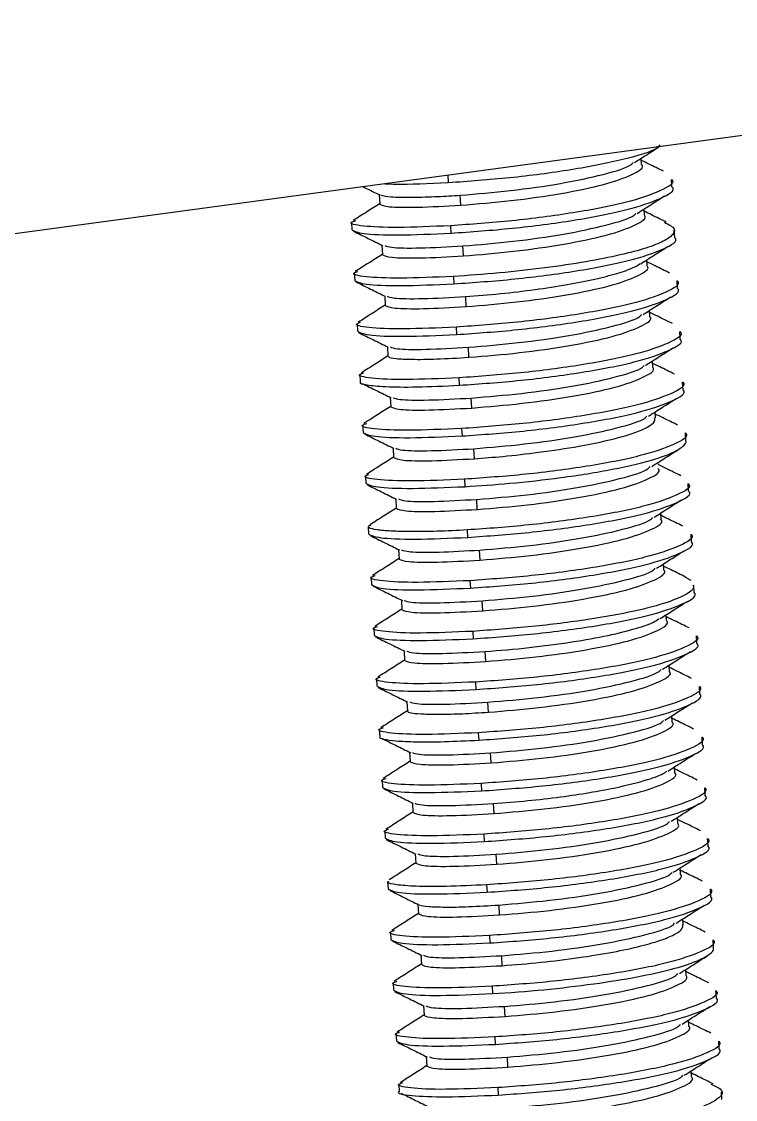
# Model space of a CAD drawing. Header units: millimetres. Extents: x 15 to 589, y 5 to 415.
# Drawn here: x 267.96 to 276.68, y 203.98 to 217.15 of the extents above; entities that cross this region are included whole.
import ezdxf

# ---------------------------------------------------------------- set-up
doc = ezdxf.new("R2010")
doc.units = ezdxf.units.MM

msp = doc.modelspace()

# ---------------------------------------------------------------- linework, layer by layer
at = {"color": 7, "linetype": 'Continuous', "lineweight": 25}
for p, q in [((287.085, 217.149), (263.293, 213.938)), ((275.538, 215.404), (275.533, 215.48)), ((273.169, 215.274), (273.174, 215.183)), ((275.908, 215.13), (275.903, 215.221)), ((272.33, 215.035), (272.337, 214.918)), ((273.327, 214.906), (273.32, 215.028)), ((275.572, 214.785), (275.567, 214.86)), ((271.993, 214.696), (271.998, 214.604)), ((273.203, 214.655), (273.208, 214.564)), ((275.942, 214.51), (275.937, 214.601)), ((272.364, 214.417), (272.371, 214.299)), ((273.36, 214.286), (273.354, 214.408)), ((275.605, 214.166), (275.601, 214.239)), ((272.027, 214.077), (272.032, 213.986)), ((273.237, 214.035), (273.242, 213.945)), ((275.976, 213.891), (275.971, 213.982)), ((272.398, 213.797), (272.405, 213.68)), ((273.394, 213.667), (273.388, 213.789)), ((275.639, 213.546), (275.635, 213.622)), ((272.061, 213.457), (272.066, 213.366)), ((273.271, 213.416), (273.275, 213.325)), ((276.01, 213.272), (276.005, 213.363)), ((272.432, 213.176), (272.438, 213.061)), ((273.428, 213.048), (273.422, 213.17)), ((275.673, 212.927), (275.669, 213.003)), ((272.095, 212.838), (272.1, 212.747)), ((273.304, 212.797), (273.309, 212.706)), ((276.044, 212.652), (276.039, 212.744)), ((272.466, 212.559), (272.472, 212.441)), ((273.462, 212.428), (273.456, 212.55)), ((275.707, 212.308), (275.703, 212.381)), ((272.129, 212.219), (272.134, 212.128)), ((273.338, 212.177), (273.343, 212.087)), ((276.078, 212.033), (276.073, 212.124)), ((272.5, 211.94), (272.506, 211.822)), ((273.496, 211.809), (273.489, 211.931)), ((272.163, 211.599), (272.168, 211.508)), ((273.372, 211.558), (273.377, 211.467)), ((276.112, 211.414), (276.107, 211.505)), ((272.534, 211.318), (272.54, 211.203)), ((273.53, 211.19), (273.523, 211.312)), ((275.775, 211.069), (275.771, 211.145)), ((272.197, 210.98), (272.202, 210.889)), ((272.202, 210.991), (272.228, 210.999)), ((273.406, 210.939), (273.411, 210.848)), ((276.146, 210.794), (276.141, 210.886)), ((272.568, 210.7), (272.574, 210.583)), ((273.564, 210.57), (273.557, 210.693)), ((275.809, 210.45), (275.805, 210.524)), ((272.231, 210.361), (272.236, 210.269)), ((273.44, 210.319), (273.445, 210.229)), ((276.069, 210.363), (276.14, 210.325)), ((276.18, 210.175), (276.175, 210.266)), ((272.602, 210.082), (272.608, 209.964)), ((273.598, 209.951), (273.591, 210.073)), ((275.843, 209.831), (275.839, 209.903)), ((272.265, 209.741), (272.27, 209.651)), ((273.474, 209.7), (273.479, 209.609)), ((276.214, 209.556), (276.209, 209.647)), ((272.636, 209.461), (272.642, 209.345)), ((273.632, 209.332), (273.625, 209.454)), ((275.877, 209.211), (275.873, 209.287)), ((272.299, 209.122), (272.304, 209.031)), ((273.508, 209.081), (273.513, 208.99)), ((276.248, 208.937), (276.243, 209.027)), ((272.67, 208.841), (272.676, 208.725)), ((273.666, 208.712), (273.659, 208.835)), ((275.911, 208.592), (275.907, 208.667)), ((272.332, 208.503), (272.337, 208.412)), ((273.542, 208.461), (273.547, 208.371)), ((276.282, 208.317), (276.276, 208.409)), ((272.703, 208.224), (272.71, 208.106)), ((273.7, 208.093), (273.693, 208.215)), ((275.945, 207.973), (275.941, 208.045)), ((272.366, 207.883), (272.371, 207.793)), ((273.576, 207.842), (273.581, 207.751)), ((276.315, 207.698), (276.31, 207.789)), ((272.737, 207.604), (272.744, 207.487)), ((273.734, 207.474), (273.727, 207.596)), ((275.979, 207.353), (275.975, 207.428)), ((272.4, 207.264), (272.405, 207.173)), ((273.61, 207.223), (273.615, 207.132)), ((276.349, 207.079), (276.344, 207.169)), ((272.771, 206.983), (272.778, 206.867)), ((273.768, 206.854), (273.761, 206.977)), ((276.013, 206.734), (276.008, 206.81)), ((272.434, 206.645), (272.439, 206.554)), ((273.644, 206.604), (273.649, 206.513)), ((276.383, 206.459), (276.378, 206.55)), ((272.805, 206.365), (272.812, 206.248)), ((273.802, 206.235), (273.795, 206.357)), ((276.047, 206.115), (276.042, 206.188)), ((272.468, 206.026), (272.473, 205.934)), ((273.678, 205.984), (273.683, 205.893)), ((276.417, 205.84), (276.412, 205.931)), ((272.839, 205.747), (272.846, 205.629)), ((273.835, 205.616), (273.829, 205.738)), ((276.08, 205.495), (276.076, 205.568)), ((272.502, 205.406), (272.507, 205.315)), ((273.712, 205.365), (273.717, 205.274)), ((276.451, 205.221), (276.446, 205.312)), ((272.873, 205.125), (272.879, 205.009)), ((273.869, 204.996), (273.863, 205.119)), ((276.114, 204.876), (276.11, 204.952)), ((272.536, 204.787), (272.541, 204.696)), ((273.745, 204.746), (273.75, 204.655)), ((276.485, 204.601), (276.48, 204.692)), ((272.907, 204.506), (272.913, 204.389)), ((273.903, 204.377), (273.897, 204.499)), ((276.148, 204.257), (276.144, 204.332)), ((272.57, 204.168), (272.575, 204.077)), ((273.779, 204.126), (273.784, 204.035)), ((276.519, 203.982), (276.514, 204.073))]:
    msp.add_line(p, q, dxfattribs=at)
for points, knots in [([(273.175, 215.183), (273.423, 215.201), (273.918, 215.236), (274.698, 215.338), (275.328, 215.465), (275.705, 215.573), (275.755, 215.631), (275.765, 215.643)], [0, 0, 0, 0, 0.235443, 0.470884, 0.706327, 0.941769, 1, 1, 1, 1]), ([(275.452, 215.429), (275.508, 215.464), (275.608, 215.528), (275.708, 215.592), (275.752, 215.62)], [0, 0, 0, 0, 0.5617991, 1, 1, 1, 1]), ([(273.321, 215.028), (273.524, 215.045), (273.93, 215.078), (274.569, 215.169), (275.083, 215.28), (275.388, 215.372), (275.429, 215.42), (275.436, 215.428)], [0, 0, 0, 0, 0.238155, 0.47631, 0.714464, 0.952619, 1, 1, 1, 1]), ([(275.804, 215.321), (275.745, 215.35), (275.655, 215.394), (275.565, 215.438), (275.535, 215.453)], [0, 0, 0, 0, 0.663921, 1, 1, 1, 1]), ([(273.327, 214.906), (273.531, 214.922), (273.937, 214.956), (274.57, 215.046), (275.108, 215.158), (275.439, 215.28), (275.58, 215.367), (275.537, 215.404), (275.536, 215.404)], [0, 0, 0, 0, 0.1995893, 0.3991799, 0.59877, 0.7983613, 0.9979535, 1, 1, 1, 1]), ([(272.403, 215.168), (272.446, 215.166), (272.622, 215.156), (272.936, 215.172), (273.175, 215.183)], [0, 0, 0, 0, 0.24162, 1, 1, 1, 1]), ([(275.902, 215.221), (275.902, 215.22), (275.955, 215.179), (275.783, 215.078), (275.378, 214.937), (274.722, 214.809), (273.949, 214.708), (273.452, 214.672), (273.203, 214.655)], [0, 0, 0, 0, 0.001986, 0.201589, 0.401191, 0.600794, 0.800397, 1, 1, 1, 1]), ([(272.133, 215.131), (272.143, 215.127), (272.212, 215.093), (272.281, 215.059), (272.341, 215.029)], [0, 0, 0, 0, 0.134907, 1, 1, 1, 1]), ([(272.355, 215.03), (272.384, 215.022), (272.443, 215.005), (272.714, 215.001), (273.016, 215.009), (273.228, 215.022), (273.321, 215.028)], [0, 0, 0, 0, 0.2922451, 0.582361, 0.8183421, 1, 1, 1, 1]), ([(273.209, 214.564), (273.457, 214.581), (273.954, 214.617), (274.727, 214.718), (275.383, 214.846), (275.788, 214.987), (275.96, 215.088), (275.907, 215.129), (275.907, 215.129)], [0, 0, 0, 0, 0.199593, 0.399185, 0.598778, 0.798372, 0.997966, 1, 1, 1, 1]), ([(272.336, 214.923), (272.284, 214.89), (272.175, 214.821), (272.067, 214.752), (272.011, 214.717)], [0, 0, 0, 0, 0.481809, 1, 1, 1, 1]), ([(272.338, 214.918), (272.362, 214.906), (272.411, 214.883), (272.775, 214.875), (273.143, 214.895), (273.327, 214.906)], [0, 0, 0, 0, 0.330753, 0.665375, 1, 1, 1, 1]), ([(275.483, 214.805), (275.538, 214.841), (275.65, 214.912), (275.762, 214.984), (275.819, 215.02)], [0, 0, 0, 0, 0.499872, 1, 1, 1, 1]), ([(273.355, 214.408), (273.557, 214.425), (273.963, 214.459), (274.603, 214.549), (275.116, 214.66), (275.42, 214.751), (275.46, 214.798), (275.466, 214.805)], [0, 0, 0, 0, 0.24011, 0.480221, 0.720331, 0.960441, 1, 1, 1, 1]), ([(273.359, 214.286), (273.562, 214.303), (273.969, 214.337), (274.603, 214.427), (275.14, 214.538), (275.472, 214.661), (275.613, 214.748), (275.57, 214.784), (275.57, 214.785)], [0, 0, 0, 0, 0.199471, 0.398942, 0.598414, 0.797884, 0.997357, 1, 1, 1, 1]), ([(275.838, 214.699), (275.778, 214.728), (275.688, 214.773), (275.599, 214.817), (275.569, 214.831)], [0, 0, 0, 0, 0.667593, 1, 1, 1, 1]), ([(273.203, 214.655), (272.977, 214.645), (272.523, 214.626), (272.109, 214.647), (271.941, 214.682), (272.023, 214.711), (272.044, 214.718)], [0, 0, 0, 0, 0.299669, 0.599339, 0.899011, 1, 1, 1, 1]), ([(275.816, 214.697), (275.868, 214.67), (275.96, 214.623), (275.924, 214.543), (275.815, 214.464), (275.601, 214.38), (275.282, 214.295), (274.859, 214.211), (274.353, 214.136), (273.786, 214.073), (273.422, 214.048), (273.235, 214.035)], [0, 0, 0, 0, 0.117591, 0.207024, 0.302429, 0.403802, 0.511136, 0.624429, 0.743674, 0.868866, 1, 1, 1, 1]), ([(272, 214.604), (272.03, 214.588), (272.089, 214.554), (272.535, 214.535), (272.984, 214.554), (273.209, 214.564)], [0, 0, 0, 0, 0.3307768, 0.6653882, 1, 1, 1, 1]), ([(272.019, 214.588), (272.079, 214.558), (272.197, 214.5), (272.317, 214.441), (272.377, 214.411)], [0, 0, 0, 0, 0.500216, 1, 1, 1, 1]), ([(273.24, 213.945), (273.488, 213.962), (273.985, 213.997), (274.758, 214.099), (275.415, 214.227), (275.821, 214.368), (275.993, 214.468), (275.941, 214.51), (275.94, 214.51)], [0, 0, 0, 0, 0.199476, 0.3989529, 0.5984294, 0.7979065, 0.9973837, 1, 1, 1, 1]), ([(272.4, 214.413), (272.419, 214.405), (272.465, 214.385), (272.805, 214.378), (273.171, 214.398), (273.355, 214.408)], [0, 0, 0, 0, 0.260726, 0.630364, 1, 1, 1, 1]), ([(275.526, 214.191), (275.582, 214.226), (275.694, 214.298), (275.807, 214.369), (275.864, 214.405)], [0, 0, 0, 0, 0.499854, 1, 1, 1, 1]), ([(272.37, 214.306), (272.316, 214.271), (272.205, 214.201), (272.094, 214.131), (272.038, 214.095)], [0, 0, 0, 0, 0.490425, 1, 1, 1, 1]), ([(272.372, 214.299), (272.396, 214.288), (272.444, 214.265), (272.808, 214.256), (273.175, 214.276), (273.359, 214.286)], [0, 0, 0, 0, 0.330285, 0.665143, 1, 1, 1, 1]), ([(273.386, 213.789), (273.527, 213.8), (273.802, 213.822), (274.233, 213.873), (274.628, 213.933), (274.969, 214), (275.239, 214.07), (275.427, 214.134), (275.492, 214.175), (275.52, 214.192)], [0, 0, 0, 0, 0.166072, 0.325839, 0.479297, 0.62644, 0.767267, 0.901771, 1, 1, 1, 1]), ([(273.394, 213.667), (273.598, 213.684), (274.004, 213.717), (274.637, 213.808), (275.175, 213.919), (275.507, 214.042), (275.647, 214.129), (275.604, 214.165), (275.604, 214.166)], [0, 0, 0, 0, 0.199501, 0.399002, 0.598503, 0.798003, 0.997504, 1, 1, 1, 1]), ([(275.881, 214.076), (275.821, 214.106), (275.728, 214.152), (275.636, 214.197), (275.603, 214.213)], [0, 0, 0, 0, 0.646033, 1, 1, 1, 1]), ([(273.235, 214.035), (273.008, 214.026), (272.555, 214.006), (272.143, 214.028), (271.976, 214.062), (272.054, 214.09), (272.072, 214.096)], [0, 0, 0, 0, 0.30301, 0.606019, 0.90903, 1, 1, 1, 1]), ([(272.034, 213.986), (272.063, 213.969), (272.122, 213.935), (272.567, 213.916), (273.016, 213.935), (273.24, 213.945)], [0, 0, 0, 0, 0.330289, 0.665145, 1, 1, 1, 1]), ([(272.047, 213.97), (272.107, 213.94), (272.226, 213.882), (272.346, 213.822), (272.406, 213.793)], [0, 0, 0, 0, 0.500143, 1, 1, 1, 1]), ([(275.969, 213.982), (275.97, 213.981), (276.022, 213.94), (275.85, 213.839), (275.445, 213.698), (274.788, 213.571), (274.015, 213.469), (273.519, 213.434), (273.271, 213.416)], [0, 0, 0, 0, 0.002497, 0.201997, 0.401498, 0.600999, 0.8005, 1, 1, 1, 1]), ([(273.275, 213.325), (273.524, 213.343), (274.02, 213.378), (274.793, 213.48), (275.45, 213.608), (275.855, 213.749), (276.027, 213.849), (275.975, 213.891), (275.974, 213.891)], [0, 0, 0, 0, 0.199496, 0.398991, 0.598487, 0.797982, 0.997478, 1, 1, 1, 1]), ([(272.43, 213.794), (272.449, 213.786), (272.495, 213.766), (272.837, 213.759), (273.203, 213.779), (273.386, 213.789)], [0, 0, 0, 0, 0.268675, 0.634337, 1, 1, 1, 1]), ([(275.558, 213.572), (275.614, 213.608), (275.726, 213.68), (275.839, 213.751), (275.896, 213.787)], [0, 0, 0, 0, 0.4997934, 1, 1, 1, 1]), ([(272.404, 213.685), (272.351, 213.651), (272.241, 213.58), (272.131, 213.511), (272.075, 213.475)], [0, 0, 0, 0, 0.487161, 1, 1, 1, 1]), ([(272.406, 213.68), (272.43, 213.668), (272.479, 213.645), (272.843, 213.636), (273.211, 213.657), (273.394, 213.667)], [0, 0, 0, 0, 0.33079, 0.665395, 1, 1, 1, 1]), ([(275.913, 213.46), (275.853, 213.49), (275.761, 213.535), (275.669, 213.58), (275.637, 213.596)], [0, 0, 0, 0, 0.648674, 1, 1, 1, 1]), ([(273.271, 213.416), (273.044, 213.406), (272.59, 213.387), (272.178, 213.408), (272.01, 213.442), (272.087, 213.47), (272.104, 213.476)], [0, 0, 0, 0, 0.304001, 0.608001, 0.912002, 1, 1, 1, 1]), ([(273.422, 213.17), (273.624, 213.187), (274.03, 213.22), (274.669, 213.311), (275.184, 213.421), (275.491, 213.514), (275.532, 213.563), (275.539, 213.572)], [0, 0, 0, 0, 0.2372818, 0.4745643, 0.7118466, 0.9491289, 1, 1, 1, 1]), ([(273.43, 213.048), (273.633, 213.064), (274.04, 213.098), (274.673, 213.188), (275.21, 213.3), (275.541, 213.423), (275.681, 213.509), (275.639, 213.546), (275.638, 213.546)], [0, 0, 0, 0, 0.199588, 0.399175, 0.598763, 0.79835, 0.997938, 1, 1, 1, 1]), ([(272.068, 213.367), (272.097, 213.35), (272.157, 213.316), (272.602, 213.296), (273.051, 213.316), (273.275, 213.325)], [0, 0, 0, 0, 0.330754, 0.665377, 1, 1, 1, 1]), ([(272.08, 213.349), (272.14, 213.319), (272.26, 213.261), (272.38, 213.202), (272.44, 213.172)], [0, 0, 0, 0, 0.5001529, 1, 1, 1, 1]), ([(276.004, 213.363), (276.004, 213.362), (276.056, 213.321), (275.885, 213.22), (275.48, 213.079), (274.824, 212.951), (274.051, 212.85), (273.554, 212.814), (273.306, 212.797)], [0, 0, 0, 0, 0.0020626, 0.2016499, 0.4012375, 0.6008252, 0.8004122, 1, 1, 1, 1]), ([(273.311, 212.706), (273.559, 212.724), (274.056, 212.759), (274.829, 212.861), (275.485, 212.988), (275.89, 213.13), (276.061, 213.23), (276.009, 213.271), (276.009, 213.272)], [0, 0, 0, 0, 0.199586, 0.399173, 0.598759, 0.798346, 0.997932, 1, 1, 1, 1]), ([(272.438, 213.065), (272.386, 213.031), (272.278, 212.962), (272.17, 212.894), (272.114, 212.858)], [0, 0, 0, 0, 0.480873, 1, 1, 1, 1]), ([(272.45, 213.061), (272.447, 213.058), (272.439, 213.046), (272.528, 213.031), (272.722, 213.021), (273.026, 213.024), (273.293, 213.04), (273.43, 213.048)], [0, 0, 0, 0, 0.086088, 0.299345, 0.522756, 0.75631, 1, 1, 1, 1]), ([(272.468, 213.174), (272.487, 213.166), (272.533, 213.147), (272.872, 213.139), (273.238, 213.16), (273.422, 213.17)], [0, 0, 0, 0, 0.260619, 0.630309, 1, 1, 1, 1]), ([(275.584, 212.949), (275.64, 212.984), (275.752, 213.056), (275.865, 213.127), (275.921, 213.163)], [0, 0, 0, 0, 0.4998385, 1, 1, 1, 1]), ([(273.457, 212.55), (273.66, 212.567), (274.066, 212.601), (274.705, 212.691), (275.219, 212.802), (275.522, 212.894), (275.563, 212.941), (275.569, 212.948)], [0, 0, 0, 0, 0.239502, 0.479003, 0.718505, 0.958007, 1, 1, 1, 1]), ([(273.462, 212.428), (273.665, 212.445), (274.072, 212.479), (274.705, 212.569), (275.243, 212.68), (275.574, 212.803), (275.715, 212.89), (275.672, 212.926), (275.672, 212.927)], [0, 0, 0, 0, 0.199521, 0.399043, 0.598565, 0.798087, 0.99761, 1, 1, 1, 1]), ([(275.938, 212.843), (275.878, 212.872), (275.789, 212.916), (275.7, 212.96), (275.671, 212.974)], [0, 0, 0, 0, 0.67039, 1, 1, 1, 1]), ([(273.306, 212.797), (273.079, 212.787), (272.625, 212.768), (272.212, 212.789), (272.043, 212.824), (272.124, 212.852), (272.144, 212.859)], [0, 0, 0, 0, 0.300527, 0.601055, 0.901582, 1, 1, 1, 1]), ([(272.105, 212.747), (272.103, 212.746), (272.083, 212.731), (272.171, 212.709), (272.393, 212.687), (272.779, 212.681), (273.131, 212.698), (273.311, 212.706)], [0, 0, 0, 0, 0.0195151, 0.2452973, 0.4839826, 0.7355544, 1, 1, 1, 1]), ([(272.121, 212.729), (272.18, 212.699), (272.299, 212.641), (272.419, 212.582), (272.479, 212.552)], [0, 0, 0, 0, 0.5002187, 1, 1, 1, 1]), ([(276.037, 212.744), (276.038, 212.744), (276.09, 212.702), (275.918, 212.602), (275.513, 212.461), (274.856, 212.333), (274.083, 212.231), (273.586, 212.195), (273.338, 212.177)], [0, 0, 0, 0, 0.0023297, 0.2018611, 0.4013938, 0.6009273, 0.8004632, 1, 1, 1, 1]), ([(273.343, 212.087), (273.591, 212.104), (274.088, 212.139), (274.861, 212.241), (275.518, 212.369), (275.923, 212.51), (276.095, 212.61), (276.043, 212.652), (276.042, 212.652)], [0, 0, 0, 0, 0.199536, 0.399072, 0.598609, 0.798145, 0.997683, 1, 1, 1, 1]), ([(272.503, 212.554), (272.522, 212.546), (272.568, 212.527), (272.907, 212.52), (273.274, 212.54), (273.457, 212.55)], [0, 0, 0, 0, 0.25674, 0.62837, 1, 1, 1, 1]), ([(275.622, 212.329), (275.678, 212.365), (275.79, 212.436), (275.902, 212.507), (275.958, 212.543)], [0, 0, 0, 0, 0.499881, 1, 1, 1, 1]), ([(272.472, 212.448), (272.419, 212.414), (272.309, 212.344), (272.2, 212.275), (272.144, 212.239)], [0, 0, 0, 0, 0.486118, 1, 1, 1, 1]), ([(272.474, 212.441), (272.498, 212.43), (272.546, 212.407), (272.91, 212.398), (273.278, 212.418), (273.462, 212.428)], [0, 0, 0, 0, 0.3303255, 0.6651636, 1, 1, 1, 1]), ([(273.489, 211.931), (273.692, 211.948), (274.098, 211.982), (274.737, 212.073), (275.252, 212.184), (275.556, 212.275), (275.596, 212.322), (275.602, 212.329)], [0, 0, 0, 0, 0.239559, 0.479114, 0.718668, 0.958221, 1, 1, 1, 1]), ([(273.495, 211.809), (273.61, 211.818), (273.863, 211.837), (274.307, 211.888), (274.809, 211.963), (275.207, 212.049), (275.469, 212.13), (275.62, 212.197), (275.704, 212.258), (275.698, 212.294), (275.696, 212.307)], [0, 0, 0, 0, 0.114666, 0.253476, 0.416353, 0.603204, 0.706108, 0.815064, 0.930066, 1, 1, 1, 1]), ([(275.979, 212.219), (275.919, 212.249), (275.827, 212.294), (275.736, 212.339), (275.705, 212.354)], [0, 0, 0, 0, 0.654988, 1, 1, 1, 1]), ([(273.338, 212.177), (273.111, 212.168), (272.657, 212.148), (272.244, 212.17), (272.077, 212.205), (272.158, 212.233), (272.178, 212.24)], [0, 0, 0, 0, 0.3003919, 0.6007848, 0.9011767, 1, 1, 1, 1]), ([(272.136, 212.128), (272.165, 212.111), (272.224, 212.077), (272.669, 212.058), (273.118, 212.077), (273.343, 212.087)], [0, 0, 0, 0, 0.330351, 0.665175, 1, 1, 1, 1]), ([(276.071, 212.124), (276.072, 212.123), (276.124, 212.082), (275.952, 211.981), (275.546, 211.84), (274.889, 211.712), (274.116, 211.611), (273.619, 211.576), (273.371, 211.558)], [0, 0, 0, 0, 0.002732, 0.202186, 0.40164, 0.601094, 0.800547, 1, 1, 1, 1]), ([(272.152, 212.111), (272.211, 212.082), (272.33, 212.023), (272.45, 211.964), (272.51, 211.935)], [0, 0, 0, 0, 0.5001645, 1, 1, 1, 1]), ([(273.376, 211.467), (273.558, 211.48), (273.939, 211.505), (274.578, 211.577), (275.217, 211.679), (275.665, 211.787), (275.923, 211.881), (276.042, 211.956), (276.094, 212.008), (276.077, 212.032), (276.076, 212.033)], [0, 0, 0, 0, 0.147973, 0.310547, 0.487691, 0.679364, 0.781144, 0.886599, 0.995727, 1, 1, 1, 1]), ([(272.533, 211.936), (272.552, 211.928), (272.598, 211.908), (272.939, 211.901), (273.306, 211.921), (273.489, 211.931)], [0, 0, 0, 0, 0.26641, 0.633206, 1, 1, 1, 1]), ([(275.662, 211.715), (275.719, 211.751), (275.831, 211.822), (275.944, 211.894), (276.001, 211.93)], [0, 0, 0, 0, 0.4998068, 1, 1, 1, 1]), ([(272.506, 211.828), (272.452, 211.793), (272.341, 211.723), (272.23, 211.652), (272.174, 211.617)], [0, 0, 0, 0, 0.490345, 1, 1, 1, 1]), ([(272.508, 211.822), (272.532, 211.811), (272.58, 211.787), (272.944, 211.778), (273.311, 211.799), (273.495, 211.809)], [0, 0, 0, 0, 0.330468, 0.665235, 1, 1, 1, 1]), ([(276.018, 211.6), (275.958, 211.63), (275.864, 211.676), (275.772, 211.721), (275.738, 211.738)], [0, 0, 0, 0, 0.643085, 1, 1, 1, 1]), ([(273.371, 211.558), (273.144, 211.548), (272.691, 211.529), (272.28, 211.55), (272.111, 211.585), (272.189, 211.612), (272.206, 211.618)], [0, 0, 0, 0, 0.3044536, 0.6089087, 0.9133642, 1, 1, 1, 1]), ([(273.522, 211.312), (273.725, 211.329), (274.131, 211.362), (274.77, 211.452), (275.286, 211.563), (275.593, 211.656), (275.634, 211.705), (275.641, 211.714)], [0, 0, 0, 0, 0.236969, 0.473939, 0.71091, 0.947882, 1, 1, 1, 1]), ([(273.531, 211.19), (273.735, 211.206), (274.141, 211.24), (274.774, 211.33), (275.311, 211.442), (275.643, 211.565), (275.783, 211.651), (275.74, 211.688), (275.74, 211.688)], [0, 0, 0, 0, 0.199562, 0.399125, 0.598687, 0.79825, 0.997812, 1, 1, 1, 1]), ([(272.17, 211.509), (272.199, 211.492), (272.258, 211.458), (272.703, 211.439), (273.152, 211.458), (273.376, 211.467)], [0, 0, 0, 0, 0.33044, 0.66522, 1, 1, 1, 1]), ([(272.181, 211.492), (272.24, 211.462), (272.36, 211.404), (272.48, 211.344), (272.54, 211.315)], [0, 0, 0, 0, 0.500133, 1, 1, 1, 1]), ([(276.105, 211.505), (276.106, 211.504), (276.158, 211.463), (275.986, 211.362), (275.582, 211.221), (274.925, 211.093), (274.153, 210.992), (273.656, 210.956), (273.408, 210.939)], [0, 0, 0, 0, 0.002187, 0.20175, 0.401312, 0.600875, 0.800437, 1, 1, 1, 1]), ([(273.413, 210.848), (273.661, 210.866), (274.158, 210.901), (274.93, 211.003), (275.586, 211.13), (275.991, 211.272), (276.163, 211.372), (276.111, 211.413), (276.11, 211.414)], [0, 0, 0, 0, 0.199558, 0.399116, 0.598675, 0.798233, 0.997791, 1, 1, 1, 1]), ([(272.54, 211.206), (272.488, 211.173), (272.379, 211.104), (272.271, 211.035), (272.215, 210.999)], [0, 0, 0, 0, 0.482575, 1, 1, 1, 1]), ([(272.541, 211.203), (272.566, 211.191), (272.614, 211.168), (272.98, 211.159), (273.347, 211.18), (273.531, 211.19)], [0, 0, 0, 0, 0.331142, 0.665571, 1, 1, 1, 1]), ([(272.567, 211.317), (272.586, 211.309), (272.632, 211.289), (272.973, 211.281), (273.339, 211.302), (273.522, 211.312)], [0, 0, 0, 0, 0.265527, 0.632764, 1, 1, 1, 1]), ([(275.689, 211.093), (275.745, 211.128), (275.857, 211.2), (275.969, 211.272), (276.026, 211.308)], [0, 0, 0, 0, 0.499803, 1, 1, 1, 1]), ([(273.559, 210.693), (273.761, 210.709), (274.167, 210.743), (274.806, 210.833), (275.32, 210.944), (275.626, 211.036), (275.666, 211.084), (275.673, 211.092)], [0, 0, 0, 0, 0.238468, 0.476936, 0.715403, 0.953871, 1, 1, 1, 1]), ([(276.041, 210.985), (275.981, 211.015), (275.891, 211.059), (275.802, 211.103), (275.772, 211.118)], [0, 0, 0, 0, 0.6659215, 1, 1, 1, 1]), ([(273.408, 210.939), (273.281, 210.932), (273.03, 210.92), (272.716, 210.916), (272.466, 210.923), (272.295, 210.939), (272.205, 210.958), (272.206, 210.974), (272.206, 210.98)], [0, 0, 0, 0, 0.182729, 0.363395, 0.541997, 0.718536, 0.893011, 1, 1, 1, 1]), ([(273.564, 210.57), (273.768, 210.587), (274.175, 210.621), (274.808, 210.711), (275.345, 210.823), (275.677, 210.945), (275.817, 211.032), (275.774, 211.068), (275.774, 211.069)], [0, 0, 0, 0, 0.199583, 0.399165, 0.598748, 0.798332, 0.997917, 1, 1, 1, 1]), ([(272.203, 210.889), (272.233, 210.873), (272.293, 210.839), (272.739, 210.819), (273.188, 210.838), (273.413, 210.848)], [0, 0, 0, 0, 0.331127, 0.665564, 1, 1, 1, 1]), ([(272.221, 210.87), (272.28, 210.841), (272.399, 210.783), (272.519, 210.724), (272.579, 210.694)], [0, 0, 0, 0, 0.500208, 1, 1, 1, 1]), ([(276.139, 210.885), (276.14, 210.885), (276.192, 210.843), (276.02, 210.743), (275.615, 210.602), (274.959, 210.474), (274.186, 210.372), (273.689, 210.337), (273.441, 210.319)], [0, 0, 0, 0, 0.002022, 0.201617, 0.401213, 0.600808, 0.800404, 1, 1, 1, 1]), ([(272.598, 210.696), (272.625, 210.687), (272.687, 210.668), (273.034, 210.663), (273.385, 210.683), (273.559, 210.693)], [0, 0, 0, 0, 0.2917359, 0.6488096, 1, 1, 1, 1]), ([(273.446, 210.229), (273.694, 210.246), (274.191, 210.281), (274.964, 210.383), (275.62, 210.511), (276.025, 210.652), (276.197, 210.752), (276.145, 210.794), (276.144, 210.794)], [0, 0, 0, 0, 0.199585, 0.399171, 0.598756, 0.798343, 0.99793, 1, 1, 1, 1]), ([(275.721, 210.47), (275.776, 210.506), (275.888, 210.577), (276, 210.649), (276.057, 210.684)], [0, 0, 0, 0, 0.499869, 1, 1, 1, 1]), ([(272.574, 210.589), (272.521, 210.555), (272.412, 210.486), (272.304, 210.417), (272.248, 210.381)], [0, 0, 0, 0, 0.482618, 1, 1, 1, 1]), ([(272.576, 210.583), (272.6, 210.571), (272.648, 210.548), (273.013, 210.539), (273.38, 210.56), (273.564, 210.57)], [0, 0, 0, 0, 0.330644, 0.665321, 1, 1, 1, 1]), ([(273.592, 210.073), (273.795, 210.09), (274.201, 210.124), (274.84, 210.214), (275.354, 210.325), (275.657, 210.416), (275.698, 210.463), (275.703, 210.47)], [0, 0, 0, 0, 0.240095, 0.480192, 0.720288, 0.960383, 1, 1, 1, 1]), ([(273.597, 209.951), (273.8, 209.968), (274.207, 210.001), (274.84, 210.091), (275.378, 210.203), (275.71, 210.326), (275.851, 210.413), (275.808, 210.449), (275.807, 210.45)], [0, 0, 0, 0, 0.199458, 0.398917, 0.598375, 0.797833, 0.997293, 1, 1, 1, 1]), ([(276.076, 210.363), (276.016, 210.393), (275.926, 210.437), (275.837, 210.481), (275.806, 210.496)], [0, 0, 0, 0, 0.6643978, 1, 1, 1, 1]), ([(273.441, 210.319), (273.214, 210.31), (272.76, 210.29), (272.347, 210.312), (272.179, 210.347), (272.261, 210.375), (272.281, 210.382)], [0, 0, 0, 0, 0.299683, 0.599366, 0.89905, 1, 1, 1, 1]), ([(272.237, 210.269), (272.267, 210.252), (272.326, 210.219), (272.772, 210.199), (273.221, 210.219), (273.446, 210.229)], [0, 0, 0, 0, 0.33067, 0.6653339, 1, 1, 1, 1]), ([(272.256, 210.253), (272.316, 210.223), (272.435, 210.165), (272.554, 210.106), (272.614, 210.076)], [0, 0, 0, 0, 0.5002101, 1, 1, 1, 1]), ([(276.165, 210.266), (276.168, 210.26), (276.187, 210.225), (276.097, 210.153), (275.866, 210.05), (275.453, 209.942), (274.881, 209.839), (274.177, 209.75), (273.712, 209.717), (273.472, 209.7)], [0, 0, 0, 0, 0.0276846, 0.1588042, 0.3023269, 0.4582323, 0.626497, 0.8070959, 1, 1, 1, 1]), ([(273.477, 209.609), (273.726, 209.627), (274.222, 209.662), (274.996, 209.764), (275.653, 209.891), (276.058, 210.033), (276.231, 210.133), (276.178, 210.175), (276.178, 210.175)], [0, 0, 0, 0, 0.1994625, 0.3989251, 0.5983883, 0.7978514, 0.9973138, 1, 1, 1, 1]), ([(272.637, 210.078), (272.656, 210.07), (272.702, 210.05), (273.042, 210.043), (273.409, 210.063), (273.592, 210.073)], [0, 0, 0, 0, 0.262181, 0.631092, 1, 1, 1, 1]), ([(275.764, 209.856), (275.82, 209.891), (275.932, 209.963), (276.045, 210.034), (276.101, 210.07)], [0, 0, 0, 0, 0.499842, 1, 1, 1, 1]), ([(272.608, 209.971), (272.553, 209.936), (272.442, 209.866), (272.332, 209.795), (272.276, 209.76)], [0, 0, 0, 0, 0.490482, 1, 1, 1, 1]), ([(272.61, 209.964), (272.634, 209.953), (272.682, 209.93), (273.045, 209.921), (273.413, 209.941), (273.597, 209.951)], [0, 0, 0, 0, 0.3302924, 0.6651456, 1, 1, 1, 1]), ([(273.472, 209.7), (273.246, 209.69), (272.792, 209.671), (272.381, 209.692), (272.213, 209.727), (272.292, 209.754), (272.31, 209.761)], [0, 0, 0, 0, 0.303125, 0.606248, 0.909373, 1, 1, 1, 1]), ([(273.624, 209.454), (273.803, 209.468), (274.15, 209.496), (274.682, 209.567), (275.134, 209.647), (275.474, 209.733), (275.68, 209.803), (275.734, 209.844), (275.751, 209.856)], [0, 0, 0, 0, 0.209763, 0.407472, 0.593109, 0.766655, 0.928091, 1, 1, 1, 1]), ([(273.632, 209.332), (273.836, 209.349), (274.242, 209.382), (274.875, 209.472), (275.413, 209.584), (275.744, 209.707), (275.885, 209.794), (275.842, 209.83), (275.841, 209.83)], [0, 0, 0, 0, 0.199515, 0.399031, 0.598547, 0.798062, 0.997577, 1, 1, 1, 1]), ([(276.12, 209.741), (276.06, 209.771), (275.966, 209.816), (275.873, 209.862), (275.84, 209.878)], [0, 0, 0, 0, 0.6441624, 1, 1, 1, 1]), ([(272.272, 209.651), (272.301, 209.634), (272.36, 209.6), (272.804, 209.581), (273.253, 209.6), (273.477, 209.609)], [0, 0, 0, 0, 0.330289, 0.665143, 1, 1, 1, 1]), ([(272.284, 209.634), (272.343, 209.605), (272.463, 209.546), (272.583, 209.487), (272.643, 209.457)], [0, 0, 0, 0, 0.5001395, 1, 1, 1, 1]), ([(276.207, 209.647), (276.208, 209.646), (276.26, 209.605), (276.088, 209.504), (275.683, 209.363), (275.026, 209.235), (274.253, 209.134), (273.757, 209.098), (273.508, 209.081)], [0, 0, 0, 0, 0.002422, 0.201938, 0.401453, 0.600969, 0.800484, 1, 1, 1, 1]), ([(273.513, 208.99), (273.762, 209.008), (274.258, 209.043), (275.031, 209.144), (275.687, 209.272), (276.093, 209.414), (276.265, 209.514), (276.212, 209.555), (276.212, 209.556)], [0, 0, 0, 0, 0.1995107, 0.3990206, 0.5985307, 0.7980408, 0.9975509, 1, 1, 1, 1]), ([(272.667, 209.459), (272.687, 209.451), (272.733, 209.431), (273.075, 209.424), (273.441, 209.444), (273.624, 209.454)], [0, 0, 0, 0, 0.268688, 0.634344, 1, 1, 1, 1]), ([(275.794, 209.237), (275.85, 209.272), (275.963, 209.344), (276.075, 209.416), (276.132, 209.452)], [0, 0, 0, 0, 0.499799, 1, 1, 1, 1]), ([(272.642, 209.349), (272.588, 209.315), (272.479, 209.245), (272.37, 209.176), (272.314, 209.14)], [0, 0, 0, 0, 0.485996, 1, 1, 1, 1]), ([(272.643, 209.345), (272.667, 209.333), (272.716, 209.31), (273.081, 209.301), (273.448, 209.322), (273.632, 209.332)], [0, 0, 0, 0, 0.330885, 0.665443, 1, 1, 1, 1]), ([(273.659, 208.835), (273.862, 208.851), (274.268, 208.885), (274.907, 208.975), (275.422, 209.086), (275.728, 209.179), (275.769, 209.228), (275.776, 209.236)], [0, 0, 0, 0, 0.237484, 0.474968, 0.712452, 0.949936, 1, 1, 1, 1]), ([(276.147, 209.126), (276.087, 209.156), (275.996, 209.201), (275.905, 209.245), (275.874, 209.261)], [0, 0, 0, 0, 0.655866, 1, 1, 1, 1]), ([(273.508, 209.081), (273.282, 209.071), (272.828, 209.052), (272.416, 209.073), (272.247, 209.107), (272.325, 209.135), (272.342, 209.141)], [0, 0, 0, 0, 0.30363, 0.607258, 0.910887, 1, 1, 1, 1]), ([(273.667, 208.712), (273.87, 208.729), (274.277, 208.763), (274.91, 208.853), (275.447, 208.965), (275.778, 209.088), (275.919, 209.174), (275.876, 209.211), (275.876, 209.211)], [0, 0, 0, 0, 0.199588, 0.399177, 0.598766, 0.798354, 0.997943, 1, 1, 1, 1]), ([(272.305, 209.031), (272.335, 209.014), (272.394, 208.981), (272.84, 208.961), (273.289, 208.98), (273.513, 208.99)], [0, 0, 0, 0, 0.330855, 0.665427, 1, 1, 1, 1]), ([(272.319, 209.013), (272.379, 208.984), (272.498, 208.925), (272.618, 208.866), (272.678, 208.836)], [0, 0, 0, 0, 0.500169, 1, 1, 1, 1]), ([(276.241, 209.027), (276.242, 209.027), (276.294, 208.985), (276.122, 208.885), (275.717, 208.744), (275.061, 208.616), (274.288, 208.514), (273.792, 208.479), (273.543, 208.461)], [0, 0, 0, 0, 0.002058, 0.201646, 0.401235, 0.600824, 0.800412, 1, 1, 1, 1]), ([(272.706, 208.838), (272.725, 208.831), (272.771, 208.811), (273.11, 208.804), (273.476, 208.824), (273.659, 208.835)], [0, 0, 0, 0, 0.2576332, 0.6288156, 1, 1, 1, 1]), ([(273.548, 208.371), (273.797, 208.388), (274.293, 208.424), (275.066, 208.525), (275.722, 208.653), (276.127, 208.794), (276.299, 208.895), (276.247, 208.936), (276.246, 208.936)], [0, 0, 0, 0, 0.199589, 0.399177, 0.598766, 0.798354, 0.997943, 1, 1, 1, 1]), ([(272.676, 208.73), (272.624, 208.696), (272.515, 208.627), (272.407, 208.559), (272.352, 208.523)], [0, 0, 0, 0, 0.4808737, 1, 1, 1, 1]), ([(272.684, 208.726), (272.682, 208.723), (272.675, 208.713), (272.736, 208.7), (272.868, 208.689), (273.075, 208.686), (273.341, 208.692), (273.558, 208.706), (273.667, 208.712)], [0, 0, 0, 0, 0.0673683, 0.2469209, 0.42996, 0.6164864, 0.8065003, 1, 1, 1, 1]), ([(275.822, 208.613), (275.877, 208.649), (275.989, 208.72), (276.102, 208.791), (276.158, 208.827)], [0, 0, 0, 0, 0.499857, 1, 1, 1, 1]), ([(273.694, 208.215), (273.897, 208.232), (274.303, 208.266), (274.942, 208.356), (275.456, 208.467), (275.76, 208.558), (275.8, 208.605), (275.806, 208.612)], [0, 0, 0, 0, 0.239745, 0.479491, 0.719236, 0.958981, 1, 1, 1, 1]), ([(273.699, 208.093), (273.902, 208.11), (274.309, 208.143), (274.942, 208.233), (275.48, 208.345), (275.812, 208.468), (275.953, 208.555), (275.91, 208.591), (275.909, 208.592)], [0, 0, 0, 0, 0.1995025, 0.3990058, 0.5985088, 0.7980139, 0.9975172, 1, 1, 1, 1]), ([(276.175, 208.507), (276.116, 208.536), (276.026, 208.581), (275.938, 208.624), (275.908, 208.639)], [0, 0, 0, 0, 0.669948, 1, 1, 1, 1]), ([(273.543, 208.461), (273.316, 208.452), (272.863, 208.432), (272.449, 208.453), (272.281, 208.489), (272.362, 208.517), (272.382, 208.524)], [0, 0, 0, 0, 0.300171, 0.600342, 0.900513, 1, 1, 1, 1]), ([(272.339, 208.412), (272.338, 208.412), (272.324, 208.4), (272.381, 208.382), (272.523, 208.36), (272.777, 208.349), (273.118, 208.35), (273.404, 208.364), (273.548, 208.371)], [0, 0, 0, 0, 0.005116, 0.19261, 0.385846, 0.584826, 0.789544, 1, 1, 1, 1]), ([(272.359, 208.394), (272.418, 208.364), (272.537, 208.306), (272.657, 208.247), (272.716, 208.217)], [0, 0, 0, 0, 0.500219, 1, 1, 1, 1]), ([(276.275, 208.409), (276.275, 208.408), (276.328, 208.367), (276.155, 208.267), (275.75, 208.125), (275.093, 207.997), (274.32, 207.895), (273.823, 207.86), (273.575, 207.842)], [0, 0, 0, 0, 0.002422, 0.201934, 0.401448, 0.600963, 0.80048, 1, 1, 1, 1]), ([(273.58, 207.751), (273.828, 207.769), (274.325, 207.804), (275.098, 207.906), (275.755, 208.033), (276.16, 208.175), (276.333, 208.275), (276.28, 208.316), (276.28, 208.317)], [0, 0, 0, 0, 0.199517, 0.399034, 0.598552, 0.79807, 0.997589, 1, 1, 1, 1]), ([(272.74, 208.219), (272.759, 208.211), (272.805, 208.192), (273.145, 208.185), (273.511, 208.205), (273.694, 208.215)], [0, 0, 0, 0, 0.257774, 0.628886, 1, 1, 1, 1]), ([(275.86, 207.994), (275.916, 208.03), (276.028, 208.101), (276.14, 208.172), (276.196, 208.208)], [0, 0, 0, 0, 0.499875, 1, 1, 1, 1]), ([(272.709, 208.113), (272.656, 208.078), (272.545, 208.008), (272.436, 207.939), (272.38, 207.903)], [0, 0, 0, 0, 0.4876321, 1, 1, 1, 1]), ([(272.711, 208.106), (272.735, 208.095), (272.784, 208.072), (273.148, 208.063), (273.515, 208.083), (273.699, 208.093)], [0, 0, 0, 0, 0.33035, 0.665175, 1, 1, 1, 1]), ([(273.726, 207.596), (273.865, 207.607), (274.132, 207.628), (274.539, 207.675), (274.896, 207.728), (275.275, 207.798), (275.594, 207.88), (275.8, 207.952), (275.838, 207.987), (275.845, 207.994)], [0, 0, 0, 0, 0.1657858, 0.3184711, 0.4580395, 0.584472, 0.7970691, 0.9574959, 1, 1, 1, 1]), ([(273.733, 207.474), (273.936, 207.491), (274.343, 207.524), (274.976, 207.614), (275.514, 207.726), (275.846, 207.849), (275.987, 207.936), (275.944, 207.972), (275.943, 207.972)], [0, 0, 0, 0, 0.199473, 0.398946, 0.598419, 0.797892, 0.997366, 1, 1, 1, 1]), ([(276.218, 207.884), (276.158, 207.913), (276.066, 207.958), (275.974, 208.004), (275.942, 208.019)], [0, 0, 0, 0, 0.65194, 1, 1, 1, 1]), ([(273.575, 207.842), (273.348, 207.832), (272.895, 207.813), (272.482, 207.834), (272.315, 207.869), (272.395, 207.897), (272.415, 207.904)], [0, 0, 0, 0, 0.301202, 0.602404, 0.903606, 1, 1, 1, 1]), ([(272.373, 207.793), (272.403, 207.776), (272.462, 207.742), (272.906, 207.723), (273.355, 207.742), (273.58, 207.751)], [0, 0, 0, 0, 0.33037, 0.665185, 1, 1, 1, 1]), ([(276.309, 207.789), (276.309, 207.788), (276.361, 207.747), (276.189, 207.646), (275.784, 207.505), (275.127, 207.377), (274.354, 207.276), (273.857, 207.24), (273.609, 207.223)], [0, 0, 0, 0, 0.002633, 0.202107, 0.401581, 0.601054, 0.800527, 1, 1, 1, 1]), ([(272.388, 207.776), (272.448, 207.747), (272.567, 207.688), (272.687, 207.629), (272.747, 207.599)], [0, 0, 0, 0, 0.500163, 1, 1, 1, 1]), ([(273.614, 207.132), (273.862, 207.15), (274.359, 207.185), (275.132, 207.286), (275.789, 207.414), (276.194, 207.555), (276.366, 207.656), (276.314, 207.697), (276.313, 207.698)], [0, 0, 0, 0, 0.199471, 0.398941, 0.598412, 0.797882, 0.997352, 1, 1, 1, 1]), ([(272.77, 207.601), (272.789, 207.593), (272.835, 207.573), (273.177, 207.566), (273.543, 207.586), (273.726, 207.596)], [0, 0, 0, 0, 0.2674804, 0.6337407, 1, 1, 1, 1]), ([(275.899, 207.38), (275.955, 207.415), (276.068, 207.487), (276.181, 207.559), (276.237, 207.595)], [0, 0, 0, 0, 0.4998013, 1, 1, 1, 1]), ([(272.743, 207.492), (272.689, 207.458), (272.579, 207.387), (272.469, 207.317), (272.413, 207.281)], [0, 0, 0, 0, 0.489501, 1, 1, 1, 1]), ([(272.745, 207.487), (272.769, 207.475), (272.818, 207.452), (273.182, 207.443), (273.549, 207.464), (273.733, 207.474)], [0, 0, 0, 0, 0.330556, 0.665277, 1, 1, 1, 1]), ([(276.256, 207.265), (276.196, 207.295), (276.102, 207.341), (276.009, 207.386), (275.976, 207.402)], [0, 0, 0, 0, 0.642592, 1, 1, 1, 1]), ([(273.609, 207.223), (273.382, 207.213), (272.929, 207.194), (272.517, 207.215), (272.349, 207.249), (272.426, 207.276), (272.443, 207.282)], [0, 0, 0, 0, 0.3043975, 0.6087955, 0.9131936, 1, 1, 1, 1]), ([(273.76, 206.977), (273.963, 206.993), (274.369, 207.027), (275.008, 207.117), (275.523, 207.228), (275.831, 207.321), (275.871, 207.37), (275.879, 207.379)], [0, 0, 0, 0, 0.237033, 0.474067, 0.711101, 0.948135, 1, 1, 1, 1]), ([(273.769, 206.854), (273.972, 206.871), (274.379, 206.905), (275.012, 206.995), (275.549, 207.107), (275.88, 207.23), (276.021, 207.316), (275.978, 207.353), (275.977, 207.353)], [0, 0, 0, 0, 0.199573, 0.399146, 0.598719, 0.798292, 0.997865, 1, 1, 1, 1]), ([(272.407, 207.173), (272.437, 207.157), (272.496, 207.123), (272.941, 207.103), (273.389, 207.122), (273.614, 207.132)], [0, 0, 0, 0, 0.330523, 0.665261, 1, 1, 1, 1]), ([(272.418, 207.156), (272.478, 207.127), (272.597, 207.068), (272.718, 207.009), (272.778, 206.979)], [0, 0, 0, 0, 0.50013, 1, 1, 1, 1]), ([(276.343, 207.169), (276.343, 207.169), (276.396, 207.127), (276.224, 207.027), (275.819, 206.886), (275.163, 206.758), (274.39, 206.657), (273.894, 206.621), (273.645, 206.604)], [0, 0, 0, 0, 0.0021339, 0.2017077, 0.4012803, 0.6008529, 0.8004268, 1, 1, 1, 1]), ([(273.65, 206.513), (273.899, 206.53), (274.395, 206.566), (275.168, 206.667), (275.824, 206.795), (276.229, 206.936), (276.401, 207.037), (276.348, 207.078), (276.348, 207.079)], [0, 0, 0, 0, 0.19957, 0.39914, 0.598709, 0.798278, 0.997847, 1, 1, 1, 1]), ([(272.777, 206.871), (272.725, 206.838), (272.617, 206.768), (272.509, 206.7), (272.453, 206.664)], [0, 0, 0, 0, 0.481792, 1, 1, 1, 1]), ([(272.779, 206.868), (272.803, 206.856), (272.852, 206.833), (273.217, 206.824), (273.585, 206.844), (273.769, 206.854)], [0, 0, 0, 0, 0.331127, 0.665563, 1, 1, 1, 1]), ([(272.805, 206.981), (272.824, 206.973), (272.87, 206.954), (273.211, 206.946), (273.577, 206.966), (273.76, 206.977)], [0, 0, 0, 0, 0.2652501, 0.6326244, 1, 1, 1, 1]), ([(275.925, 206.757), (275.981, 206.793), (276.093, 206.864), (276.206, 206.936), (276.262, 206.972)], [0, 0, 0, 0, 0.499826, 1, 1, 1, 1]), ([(273.796, 206.357), (273.999, 206.374), (274.405, 206.408), (275.044, 206.498), (275.558, 206.609), (275.863, 206.701), (275.903, 206.749), (275.909, 206.756)], [0, 0, 0, 0, 0.238784, 0.477569, 0.716352, 0.955137, 1, 1, 1, 1]), ([(273.802, 206.235), (274.005, 206.252), (274.412, 206.285), (275.045, 206.375), (275.583, 206.487), (275.914, 206.61), (276.055, 206.697), (276.012, 206.733), (276.011, 206.734)], [0, 0, 0, 0, 0.199562, 0.399125, 0.598689, 0.798254, 0.997818, 1, 1, 1, 1]), ([(276.278, 206.65), (276.218, 206.68), (276.128, 206.724), (276.039, 206.767), (276.01, 206.782)], [0, 0, 0, 0, 0.668499, 1, 1, 1, 1]), ([(273.645, 206.604), (273.475, 206.596), (273.141, 206.58), (272.766, 206.583), (272.532, 206.602), (272.43, 206.625), (272.444, 206.641), (272.447, 206.645)], [0, 0, 0, 0, 0.249416, 0.487936, 0.715553, 0.932253, 1, 1, 1, 1]), ([(272.441, 206.554), (272.47, 206.537), (272.53, 206.503), (272.976, 206.484), (273.426, 206.503), (273.65, 206.513)], [0, 0, 0, 0, 0.33112, 0.665561, 1, 1, 1, 1]), ([(272.459, 206.535), (272.519, 206.506), (272.638, 206.447), (272.757, 206.388), (272.817, 206.359)], [0, 0, 0, 0, 0.5002135, 1, 1, 1, 1]), ([(276.377, 206.55), (276.377, 206.55), (276.43, 206.508), (276.258, 206.408), (275.853, 206.267), (275.196, 206.139), (274.423, 206.037), (273.926, 206.002), (273.678, 205.984)], [0, 0, 0, 0, 0.002122, 0.201697, 0.401272, 0.600848, 0.800423, 1, 1, 1, 1]), ([(272.824, 206.359), (272.825, 206.357), (272.831, 206.348), (272.929, 206.338), (273.127, 206.33), (273.419, 206.334), (273.669, 206.35), (273.796, 206.357)], [0, 0, 0, 0, 0.04142, 0.267931, 0.5032, 0.747225, 1, 1, 1, 1]), ([(273.683, 205.893), (273.931, 205.911), (274.428, 205.946), (275.201, 206.048), (275.858, 206.176), (276.263, 206.317), (276.434, 206.417), (276.382, 206.458), (276.382, 206.459)], [0, 0, 0, 0, 0.199565, 0.399131, 0.598698, 0.798265, 0.997833, 1, 1, 1, 1]), ([(275.959, 206.135), (276.015, 206.171), (276.126, 206.242), (276.239, 206.313), (276.295, 206.349)], [0, 0, 0, 0, 0.49988, 1, 1, 1, 1]), ([(272.811, 206.254), (272.759, 206.22), (272.649, 206.151), (272.541, 206.082), (272.485, 206.046)], [0, 0, 0, 0, 0.4835, 1, 1, 1, 1]), ([(272.813, 206.248), (272.837, 206.236), (272.886, 206.213), (273.25, 206.204), (273.618, 206.225), (273.802, 206.235)], [0, 0, 0, 0, 0.3305314, 0.6652657, 1, 1, 1, 1]), ([(273.829, 205.738), (274.032, 205.755), (274.438, 205.788), (275.077, 205.879), (275.591, 205.99), (275.895, 206.081), (275.935, 206.128), (275.941, 206.135)], [0, 0, 0, 0, 0.24005, 0.4801, 0.720148, 0.960196, 1, 1, 1, 1]), ([(273.834, 205.616), (273.99, 205.628), (274.295, 205.652), (274.767, 205.711), (275.187, 205.779), (275.533, 205.854), (275.792, 205.93), (275.959, 206.003), (276.041, 206.065), (276.04, 206.101), (276.039, 206.114)], [0, 0, 0, 0, 0.154514, 0.301762, 0.441734, 0.574425, 0.699827, 0.817934, 0.92874, 1, 1, 1, 1]), ([(276.315, 206.027), (276.255, 206.057), (276.164, 206.101), (276.074, 206.146), (276.044, 206.161)], [0, 0, 0, 0, 0.661787, 1, 1, 1, 1]), ([(273.678, 205.984), (273.451, 205.975), (272.997, 205.955), (272.584, 205.976), (272.416, 206.012), (272.498, 206.04), (272.519, 206.047)], [0, 0, 0, 0, 0.29972, 0.599442, 0.899164, 1, 1, 1, 1]), ([(272.475, 205.934), (272.504, 205.918), (272.564, 205.884), (273.009, 205.864), (273.458, 205.884), (273.683, 205.893)], [0, 0, 0, 0, 0.330558, 0.665279, 1, 1, 1, 1]), ([(272.493, 205.918), (272.553, 205.888), (272.671, 205.83), (272.791, 205.771), (272.851, 205.741)], [0, 0, 0, 0, 0.5002, 1, 1, 1, 1]), ([(276.41, 205.931), (276.411, 205.93), (276.463, 205.888), (276.291, 205.788), (275.885, 205.647), (275.228, 205.519), (274.455, 205.418), (273.958, 205.382), (273.71, 205.365)], [0, 0, 0, 0, 0.002715, 0.202173, 0.401631, 0.601088, 0.800544, 1, 1, 1, 1]), ([(273.715, 205.274), (273.923, 205.288), (274.327, 205.316), (274.95, 205.39), (275.488, 205.476), (275.911, 205.569), (276.208, 205.663), (276.369, 205.75), (276.43, 205.809), (276.414, 205.837), (276.412, 205.84)], [0, 0, 0, 0, 0.168137, 0.327214, 0.477217, 0.618134, 0.749953, 0.872664, 0.986258, 1, 1, 1, 1]), ([(272.873, 205.743), (272.893, 205.735), (272.939, 205.715), (273.279, 205.708), (273.646, 205.728), (273.829, 205.738)], [0, 0, 0, 0, 0.263552, 0.631778, 1, 1, 1, 1]), ([(276.001, 205.521), (276.057, 205.556), (276.17, 205.628), (276.282, 205.699), (276.339, 205.735)], [0, 0, 0, 0, 0.499835, 1, 1, 1, 1]), ([(272.845, 205.635), (272.791, 205.601), (272.68, 205.53), (272.569, 205.46), (272.513, 205.424)], [0, 0, 0, 0, 0.4906175, 1, 1, 1, 1]), ([(272.847, 205.629), (272.871, 205.617), (272.919, 205.594), (273.283, 205.585), (273.65, 205.606), (273.834, 205.616)], [0, 0, 0, 0, 0.330323, 0.665162, 1, 1, 1, 1]), ([(276.357, 205.406), (276.297, 205.436), (276.204, 205.482), (276.111, 205.527), (276.078, 205.544)], [0, 0, 0, 0, 0.643283, 1, 1, 1, 1]), ([(273.71, 205.365), (273.483, 205.355), (273.03, 205.336), (272.618, 205.357), (272.451, 205.392), (272.529, 205.419), (272.546, 205.425)], [0, 0, 0, 0, 0.303501, 0.607001, 0.910502, 1, 1, 1, 1]), ([(273.861, 205.119), (274.064, 205.135), (274.47, 205.169), (275.109, 205.259), (275.625, 205.37), (275.931, 205.463), (275.972, 205.511), (275.979, 205.52)], [0, 0, 0, 0, 0.237503, 0.475009, 0.712515, 0.950021, 1, 1, 1, 1]), ([(273.87, 204.996), (274.073, 205.013), (274.48, 205.047), (275.113, 205.137), (275.65, 205.249), (275.982, 205.371), (276.122, 205.458), (276.08, 205.495), (276.079, 205.495)], [0, 0, 0, 0, 0.19953, 0.399061, 0.598592, 0.798123, 0.997654, 1, 1, 1, 1]), ([(272.509, 205.315), (272.538, 205.299), (272.597, 205.265), (273.042, 205.245), (273.491, 205.264), (273.715, 205.274)], [0, 0, 0, 0, 0.330309, 0.665155, 1, 1, 1, 1]), ([(272.521, 205.299), (272.58, 205.27), (272.7, 205.211), (272.82, 205.152), (272.88, 205.122)], [0, 0, 0, 0, 0.500137, 1, 1, 1, 1]), ([(276.444, 205.311), (276.445, 205.311), (276.497, 205.269), (276.325, 205.169), (275.92, 205.028), (275.264, 204.9), (274.491, 204.798), (273.995, 204.763), (273.746, 204.746)], [0, 0, 0, 0, 0.002347, 0.201877, 0.401408, 0.600939, 0.80047, 1, 1, 1, 1]), ([(273.751, 204.655), (273.999, 204.672), (274.496, 204.708), (275.269, 204.809), (275.925, 204.937), (276.33, 205.078), (276.502, 205.179), (276.45, 205.22), (276.449, 205.221)], [0, 0, 0, 0, 0.1995257, 0.3990509, 0.5985758, 0.7981006, 0.9976262, 1, 1, 1, 1]), ([(272.879, 205.014), (272.826, 204.98), (272.717, 204.91), (272.608, 204.841), (272.552, 204.805)], [0, 0, 0, 0, 0.484915, 1, 1, 1, 1]), ([(272.905, 205.124), (272.925, 205.116), (272.971, 205.096), (273.312, 205.088), (273.678, 205.109), (273.861, 205.119)], [0, 0, 0, 0, 0.267986, 0.633994, 1, 1, 1, 1]), ([(276.031, 204.901), (276.087, 204.937), (276.199, 205.008), (276.312, 205.08), (276.368, 205.116)], [0, 0, 0, 0, 0.499791, 1, 1, 1, 1]), ([(272.881, 205.009), (272.905, 204.998), (272.954, 204.975), (273.318, 204.966), (273.686, 204.986), (273.87, 204.996)], [0, 0, 0, 0, 0.330971, 0.665485, 1, 1, 1, 1]), ([(273.897, 204.499), (274.1, 204.516), (274.506, 204.55), (275.145, 204.64), (275.66, 204.751), (275.966, 204.844), (276.006, 204.892), (276.013, 204.9)], [0, 0, 0, 0, 0.237745, 0.475489, 0.713235, 0.95098, 1, 1, 1, 1]), ([(276.384, 204.791), (276.324, 204.821), (276.233, 204.865), (276.143, 204.91), (276.112, 204.925)], [0, 0, 0, 0, 0.657898, 1, 1, 1, 1]), ([(273.746, 204.746), (273.519, 204.736), (273.066, 204.716), (272.653, 204.737), (272.485, 204.772), (272.563, 204.799), (272.581, 204.806)], [0, 0, 0, 0, 0.303261, 0.60652, 0.909779, 1, 1, 1, 1]), ([(273.904, 204.377), (274.108, 204.394), (274.514, 204.428), (275.147, 204.518), (275.685, 204.63), (276.016, 204.752), (276.156, 204.839), (276.114, 204.875), (276.113, 204.876)], [0, 0, 0, 0, 0.199586, 0.399172, 0.598758, 0.798344, 0.99793, 1, 1, 1, 1]), ([(272.543, 204.696), (272.572, 204.679), (272.632, 204.645), (273.078, 204.626), (273.527, 204.645), (273.751, 204.655)], [0, 0, 0, 0, 0.330942, 0.665472, 1, 1, 1, 1]), ([(272.558, 204.677), (272.617, 204.648), (272.737, 204.59), (272.857, 204.531), (272.917, 204.501)], [0, 0, 0, 0, 0.500184, 1, 1, 1, 1]), ([(276.479, 204.692), (276.479, 204.692), (276.531, 204.65), (276.36, 204.55), (275.955, 204.409), (275.299, 204.281), (274.526, 204.179), (274.029, 204.144), (273.781, 204.126)], [0, 0, 0, 0, 0.00207, 0.201656, 0.401242, 0.600828, 0.800414, 1, 1, 1, 1]), ([(272.944, 204.503), (272.963, 204.495), (273.009, 204.476), (273.348, 204.469), (273.714, 204.489), (273.897, 204.499)], [0, 0, 0, 0, 0.257108, 0.628554, 1, 1, 1, 1]), ([(273.786, 204.035), (274.034, 204.053), (274.531, 204.088), (275.304, 204.19), (275.96, 204.318), (276.365, 204.459), (276.536, 204.559), (276.484, 204.601), (276.484, 204.601)], [0, 0, 0, 0, 0.199587, 0.399175, 0.598762, 0.798349, 0.997936, 1, 1, 1, 1]), ([(276.059, 204.277), (276.115, 204.313), (276.227, 204.384), (276.339, 204.456), (276.395, 204.492)], [0, 0, 0, 0, 0.499859, 1, 1, 1, 1]), ([(272.913, 204.395), (272.861, 204.361), (272.753, 204.292), (272.645, 204.224), (272.589, 204.188)], [0, 0, 0, 0, 0.4811218, 1, 1, 1, 1]), ([(272.915, 204.389), (272.939, 204.378), (272.988, 204.355), (273.352, 204.346), (273.72, 204.367), (273.904, 204.377)], [0, 0, 0, 0, 0.330874, 0.665435, 1, 1, 1, 1]), ([(273.932, 203.88), (274.135, 203.897), (274.54, 203.93), (275.18, 204.021), (275.693, 204.132), (275.997, 204.223), (276.037, 204.27), (276.043, 204.277)], [0, 0, 0, 0, 0.23993, 0.479861, 0.719792, 0.959722, 1, 1, 1, 1]), ([(273.936, 203.758), (274.139, 203.775), (274.546, 203.808), (275.18, 203.898), (275.717, 204.01), (276.049, 204.133), (276.19, 204.22), (276.147, 204.256), (276.147, 204.256)], [0, 0, 0, 0, 0.199492, 0.398984, 0.598478, 0.797971, 0.997465, 1, 1, 1, 1]), ([(276.413, 204.171), (276.354, 204.201), (276.264, 204.245), (276.175, 204.289), (276.146, 204.303)], [0, 0, 0, 0, 0.668953, 1, 1, 1, 1]), ([(273.781, 204.126), (273.554, 204.117), (273.1, 204.097), (272.686, 204.118), (272.518, 204.154), (272.6, 204.182), (272.62, 204.189)], [0, 0, 0, 0, 0.299893, 0.599787, 0.89968, 1, 1, 1, 1]), ([(276.383, 204.169), (276.433, 204.147), (276.567, 204.087), (276.47, 203.965), (276.166, 203.844), (275.787, 203.751), (275.444, 203.685), (275.057, 203.626), (274.643, 203.575), (274.217, 203.533), (273.948, 203.516), (273.812, 203.507)], [0, 0, 0, 0, 0.09821, 0.267565, 0.442116, 0.531804, 0.622809, 0.715131, 0.80877, 0.903726, 1, 1, 1, 1]), ([(272.579, 204.077), (272.577, 204.076), (272.529, 204.055), (272.709, 204.027), (273.113, 204.006), (273.562, 204.026), (273.786, 204.035)], [0, 0, 0, 0, 0.008333, 0.340479, 0.671035, 1, 1, 1, 1]), ([(272.596, 204.059), (272.656, 204.029), (272.774, 203.971), (272.894, 203.912), (272.954, 203.882)], [0, 0, 0, 0, 0.5002224, 1, 1, 1, 1])]:
    msp.add_open_spline(points, degree=3, knots=knots, dxfattribs=at)

doc.saveas('drawing.dxf')
